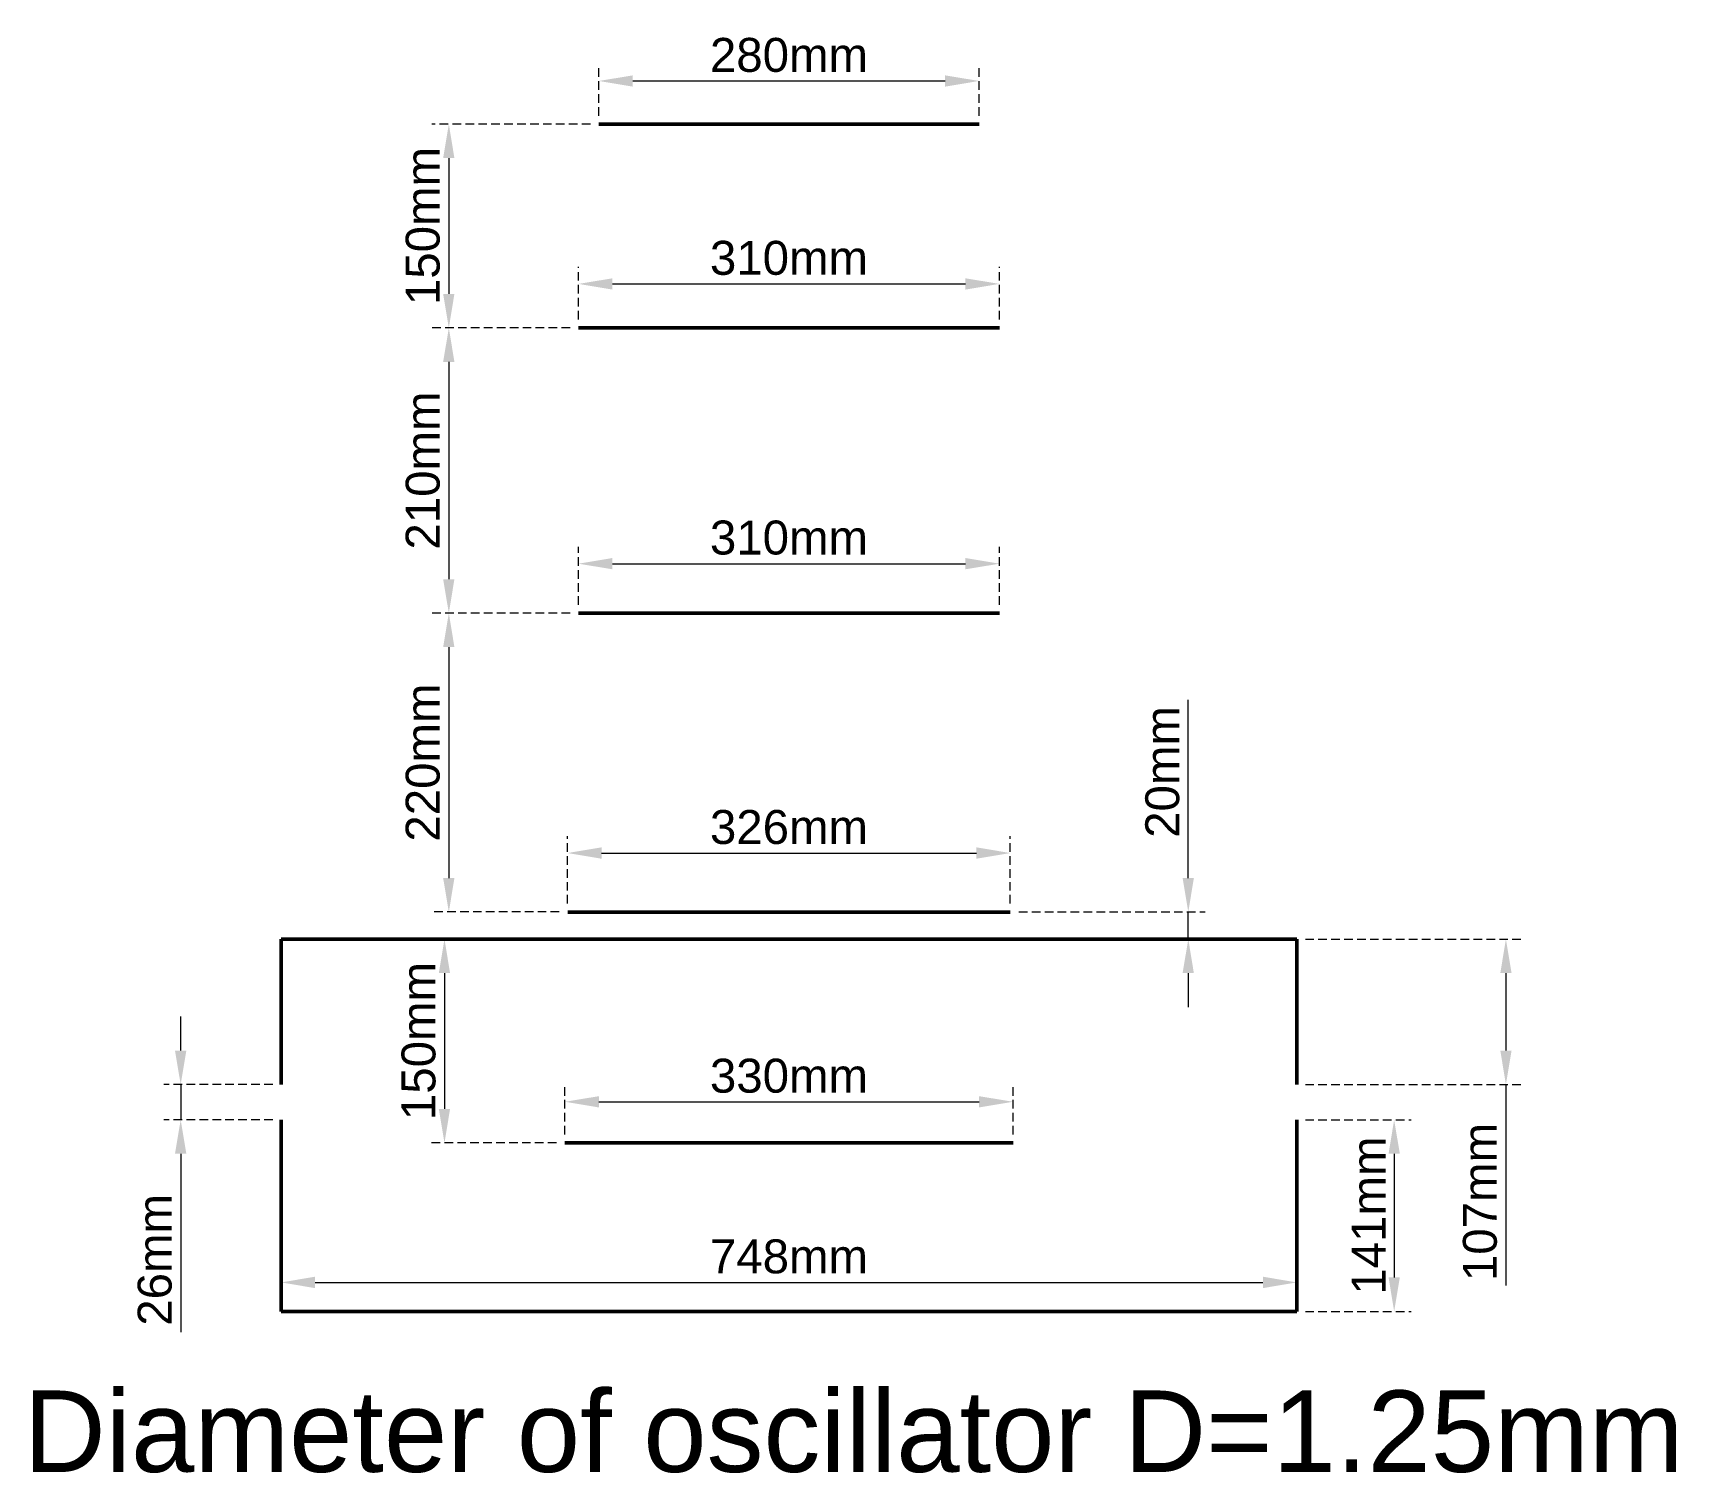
# Model space of a CAD drawing. Header units: millimetres. Extents: x 15239 to 16449, y 20444 to 21504.
import ezdxf

# ---------------------------------------------------------------- set-up
doc = ezdxf.new("R2010")
doc.units = ezdxf.units.MM
doc.linetypes.add('HIDDEN', pattern=[9.525, 6.35, -3.175])
doc.styles.get("Standard").update_dxf_attribs({"font": 'arial.ttf'})
doc.dimstyles.new('ISO-25', dxfattribs={"dimscale": 10, "dimtxt": 2.5, "dimasz": 2.5, "dimexe": 1.25, "dimexo": 0.625, "dimtad": 1, "dimtxsty": 'Standard', "dimcen": 2.5, "dimadec": 0, "dimazin": 0, "dimtfac": 1, "dimtmove": 0, "dimatfit": 3, "dimfxl": 1, "dimlwd": 5, "dimlwe": 5, "dimarcsym": 0})

# ---------------------------------------------------------------- blocks, each defined once
blk = doc.blocks.new('*D4')
at = {"color": 0, "linetype": 'HIDDEN', "lineweight": 5, "transparency": 16777216}
for p, q in [((16176.3, 20836.7), (16336.5, 20836.7)), ((16176.3, 20729.7), (16336.5, 20729.7))]:
    blk.add_line(p, q, dxfattribs=at)
at = {"color": 0, "lineweight": 5, "transparency": 16777216}
for p, q in [((16324, 20811.7), (16324, 20754.7)), ((16324, 20729.7), (16324, 20581.8))]:
    blk.add_line(p, q, dxfattribs=at)
at = {"color": 0, "transparency": 16777216}
for points in [[(16319.9, 20811.7), (16328.2, 20811.7), (16324, 20836.7)], [(16319.9, 20754.7), (16328.2, 20754.7), (16324, 20729.7)]]:
    blk.add_solid(points, dxfattribs=at)
at = {"layer": 'Defpoints', "color": 0, "transparency": 16777216}
for p in [(16170, 20836.7), (16170, 20729.7), (16324, 20729.7)]:
    blk.add_point(p, dxfattribs=at)
at = {"color": 0, "lineweight": 50, "transparency": 16777216, "insert": (16305, 20643.2), "char_height": 25, "attachment_point": 5, "rotation": 90}
blk.add_mtext('107mm', dxfattribs=at)
blk = doc.blocks.new('*D5')
at = {"color": 0, "linetype": 'HIDDEN', "lineweight": 5, "transparency": 16777216}
for p, q in [((15631, 20692.9), (15631, 20729.5)), ((15961, 20692.9), (15961, 20729.5))]:
    blk.add_line(p, q, dxfattribs=at)
at = {"color": 0, "lineweight": 5, "transparency": 16777216}
blk.add_line((15656, 20717), (15936, 20717), dxfattribs=at)
at = {"color": 0, "transparency": 16777216}
for points in [[(15656, 20721.1), (15656, 20712.8), (15631, 20717)], [(15936, 20721.1), (15936, 20712.8), (15961, 20717)]]:
    blk.add_solid(points, dxfattribs=at)
at = {"layer": 'Defpoints', "color": 0, "transparency": 16777216}
for p in [(15961, 20717), (15631, 20686.7), (15961, 20686.7)]:
    blk.add_point(p, dxfattribs=at)
at = {"color": 0, "lineweight": 50, "transparency": 16777216, "insert": (15796, 20736), "char_height": 25, "attachment_point": 5}
blk.add_mtext('330mm', dxfattribs=at)
blk = doc.blocks.new('*D6')
at = {"color": 0, "linetype": 'HIDDEN', "lineweight": 5, "transparency": 16777216}
for p, q in [((16176.3, 20703.7), (16254.2, 20703.7)), ((16176.3, 20562.7), (16254.2, 20562.7))]:
    blk.add_line(p, q, dxfattribs=at)
at = {"color": 0, "lineweight": 5, "transparency": 16777216}
blk.add_line((16241.7, 20678.7), (16241.7, 20587.7), dxfattribs=at)
at = {"color": 0, "transparency": 16777216}
for points in [[(16237.6, 20678.7), (16245.9, 20678.7), (16241.7, 20703.7)], [(16237.6, 20587.7), (16245.9, 20587.7), (16241.7, 20562.7)]]:
    blk.add_solid(points, dxfattribs=at)
at = {"layer": 'Defpoints', "color": 0, "transparency": 16777216}
for p in [(16170, 20703.7), (16170, 20562.7), (16241.7, 20562.7)]:
    blk.add_point(p, dxfattribs=at)
at = {"color": 0, "lineweight": 50, "transparency": 16777216, "insert": (16222.9, 20633.2), "char_height": 25, "attachment_point": 5, "rotation": 90}
blk.add_mtext('141mm', dxfattribs=at)
blk = doc.blocks.new('*D7')
at = {"color": 0, "lineweight": 5, "transparency": 16777216}
for p, q in [((15348, 20754.7), (15348, 20779.7)), ((15348, 20729.7), (15348, 20703.7)), ((15348, 20678.7), (15348, 20547.4))]:
    blk.add_line(p, q, dxfattribs=at)
at = {"color": 0, "linetype": 'HIDDEN', "lineweight": 5, "transparency": 16777216}
for p, q in [((15415.8, 20729.7), (15335.5, 20729.7)), ((15415.8, 20703.7), (15335.5, 20703.7))]:
    blk.add_line(p, q, dxfattribs=at)
at = {"color": 0, "transparency": 16777216}
for points in [[(15343.8, 20754.7), (15352.2, 20754.7), (15348, 20729.7)], [(15343.8, 20678.7), (15352.2, 20678.7), (15348, 20703.7)]]:
    blk.add_solid(points, dxfattribs=at)
at = {"layer": 'Defpoints', "color": 0, "transparency": 16777216}
for p in [(15422, 20729.7), (15348, 20703.7), (15422, 20703.7)]:
    blk.add_point(p, dxfattribs=at)
at = {"color": 0, "lineweight": 50, "transparency": 16777216, "insert": (15329, 20600.6), "char_height": 25, "attachment_point": 5, "rotation": 90}
blk.add_mtext('26mm', dxfattribs=at)
blk = doc.blocks.new('*D8')
at = {"color": 0, "linetype": 'HIDDEN', "lineweight": 5, "transparency": 16777216}
for p, q in [((15789.8, 20836.7), (15529.8, 20836.7)), ((15624.8, 20686.7), (15529.8, 20686.7))]:
    blk.add_line(p, q, dxfattribs=at)
at = {"color": 0, "lineweight": 5, "transparency": 16777216}
blk.add_line((15542.3, 20811.7), (15542.3, 20711.7), dxfattribs=at)
at = {"color": 0, "transparency": 16777216}
for points in [[(15538.1, 20811.7), (15546.4, 20811.7), (15542.3, 20836.7)], [(15538.1, 20711.7), (15546.4, 20711.7), (15542.3, 20686.7)]]:
    blk.add_solid(points, dxfattribs=at)
at = {"layer": 'Defpoints', "color": 0, "transparency": 16777216}
for p in [(15796, 20836.7), (15542.3, 20686.7), (15631, 20686.7)]:
    blk.add_point(p, dxfattribs=at)
at = {"color": 0, "lineweight": 50, "transparency": 16777216, "insert": (15523.3, 20761.7), "char_height": 25, "attachment_point": 5, "rotation": 90}
blk.add_mtext('150mm', dxfattribs=at)
blk = doc.blocks.new('*D9')
at = {"color": 0, "lineweight": 5, "transparency": 16777216}
for p, q in [((16090.1, 20881.7), (16090.1, 21012.9)), ((16090.1, 20836.7), (16090.1, 20856.7)), ((16090.1, 20811.7), (16090.1, 20786.7))]:
    blk.add_line(p, q, dxfattribs=at)
at = {"color": 0, "linetype": 'HIDDEN', "lineweight": 5, "transparency": 16777216}
for p, q in [((15965.3, 20856.7), (16102.6, 20856.7)), ((15802.3, 20836.7), (16102.6, 20836.7))]:
    blk.add_line(p, q, dxfattribs=at)
at = {"color": 0, "transparency": 16777216}
for points in [[(16085.9, 20881.7), (16094.2, 20881.7), (16090.1, 20856.7)], [(16085.9, 20811.7), (16094.2, 20811.7), (16090.1, 20836.7)]]:
    blk.add_solid(points, dxfattribs=at)
at = {"layer": 'Defpoints', "color": 0, "transparency": 16777216}
for p in [(15959, 20856.7), (16090.1, 20856.7), (15796, 20836.7)]:
    blk.add_point(p, dxfattribs=at)
at = {"color": 0, "lineweight": 50, "transparency": 16777216, "insert": (16071.1, 20959.8), "char_height": 25, "attachment_point": 5, "rotation": 90}
blk.add_mtext('20mm', dxfattribs=at)
blk = doc.blocks.new('*D10')
at = {"color": 0, "linetype": 'HIDDEN', "lineweight": 5, "transparency": 16777216}
for p, q in [((15633, 20862.9), (15633, 20912.6)), ((15959, 20862.9), (15959, 20912.6))]:
    blk.add_line(p, q, dxfattribs=at)
at = {"color": 0, "lineweight": 5, "transparency": 16777216}
blk.add_line((15658, 20900.1), (15934, 20900.1), dxfattribs=at)
at = {"color": 0, "transparency": 16777216}
for points in [[(15658, 20904.3), (15658, 20895.9), (15633, 20900.1)], [(15934, 20904.3), (15934, 20895.9), (15959, 20900.1)]]:
    blk.add_solid(points, dxfattribs=at)
at = {"layer": 'Defpoints', "color": 0, "transparency": 16777216}
for p in [(15959, 20900.1), (15633, 20856.7), (15959, 20856.7)]:
    blk.add_point(p, dxfattribs=at)
at = {"color": 0, "lineweight": 50, "transparency": 16777216, "insert": (15796, 20919.1), "char_height": 25, "attachment_point": 5}
blk.add_mtext('326mm', dxfattribs=at)
blk = doc.blocks.new('*D11')
at = {"color": 0, "linetype": 'HIDDEN', "lineweight": 5, "transparency": 16777216}
for p, q in [((15641, 21082.9), (15641, 21125.6)), ((15951, 21082.9), (15951, 21125.6))]:
    blk.add_line(p, q, dxfattribs=at)
at = {"color": 0, "lineweight": 5, "transparency": 16777216}
blk.add_line((15666, 21113.1), (15926, 21113.1), dxfattribs=at)
at = {"color": 0, "transparency": 16777216}
for points in [[(15666, 21117.3), (15666, 21109), (15641, 21113.1)], [(15926, 21117.3), (15926, 21109), (15951, 21113.1)]]:
    blk.add_solid(points, dxfattribs=at)
at = {"layer": 'Defpoints', "color": 0, "transparency": 16777216}
for p in [(15951, 21113.1), (15641, 21076.7), (15951, 21076.7)]:
    blk.add_point(p, dxfattribs=at)
at = {"color": 0, "lineweight": 50, "transparency": 16777216, "insert": (15796, 21132.2), "char_height": 25, "attachment_point": 5}
blk.add_mtext('310mm', dxfattribs=at)
blk = doc.blocks.new('*D12')
at = {"color": 0, "linetype": 'HIDDEN', "lineweight": 5, "transparency": 16777216}
for p, q in [((15641, 21292.9), (15641, 21331.6)), ((15951, 21292.9), (15951, 21331.6))]:
    blk.add_line(p, q, dxfattribs=at)
at = {"color": 0, "lineweight": 5, "transparency": 16777216}
blk.add_line((15666, 21319.1), (15926, 21319.1), dxfattribs=at)
at = {"color": 0, "transparency": 16777216}
for points in [[(15666, 21323.2), (15666, 21314.9), (15641, 21319.1)], [(15926, 21323.2), (15926, 21314.9), (15951, 21319.1)]]:
    blk.add_solid(points, dxfattribs=at)
at = {"layer": 'Defpoints', "color": 0, "transparency": 16777216}
for p in [(15951, 21319.1), (15641, 21286.7), (15951, 21286.7)]:
    blk.add_point(p, dxfattribs=at)
at = {"color": 0, "lineweight": 50, "transparency": 16777216, "insert": (15796, 21338.1), "char_height": 25, "attachment_point": 5}
blk.add_mtext('310mm', dxfattribs=at)
blk = doc.blocks.new('*D13')
at = {"color": 0, "linetype": 'HIDDEN', "lineweight": 5, "transparency": 16777216}
for p, q in [((15656, 21442.9), (15656, 21481)), ((15936, 21442.9), (15936, 21481))]:
    blk.add_line(p, q, dxfattribs=at)
at = {"color": 0, "lineweight": 5, "transparency": 16777216}
blk.add_line((15681, 21468.5), (15911, 21468.5), dxfattribs=at)
at = {"color": 0, "transparency": 16777216}
for points in [[(15681, 21472.6), (15681, 21464.3), (15656, 21468.5)], [(15911, 21472.6), (15911, 21464.3), (15936, 21468.5)]]:
    blk.add_solid(points, dxfattribs=at)
at = {"layer": 'Defpoints', "color": 0, "transparency": 16777216}
for p in [(15936, 21468.5), (15656, 21436.7), (15936, 21436.7)]:
    blk.add_point(p, dxfattribs=at)
at = {"color": 0, "lineweight": 50, "transparency": 16777216, "insert": (15796, 21487.5), "char_height": 25, "attachment_point": 5}
blk.add_mtext('280mm', dxfattribs=at)
blk = doc.blocks.new('*D14')
at = {"color": 0, "linetype": 'HIDDEN', "lineweight": 5, "transparency": 16777216}
for p, q in [((15634.8, 21076.7), (15533, 21076.7)), ((15626.8, 20856.7), (15533, 20856.7))]:
    blk.add_line(p, q, dxfattribs=at)
at = {"color": 0, "lineweight": 5, "transparency": 16777216}
blk.add_line((15545.5, 21051.7), (15545.5, 20881.7), dxfattribs=at)
at = {"color": 0, "transparency": 16777216}
for points in [[(15541.3, 21051.7), (15549.6, 21051.7), (15545.5, 21076.7)], [(15541.3, 20881.7), (15549.6, 20881.7), (15545.5, 20856.7)]]:
    blk.add_solid(points, dxfattribs=at)
at = {"layer": 'Defpoints', "color": 0, "transparency": 16777216}
for p in [(15641, 21076.7), (15545.5, 20856.7), (15633, 20856.7)]:
    blk.add_point(p, dxfattribs=at)
at = {"color": 0, "lineweight": 50, "transparency": 16777216, "insert": (15526.4, 20966.7), "char_height": 25, "attachment_point": 5, "rotation": 90}
blk.add_mtext('220mm', dxfattribs=at)
blk = doc.blocks.new('*D15')
at = {"color": 0, "linetype": 'HIDDEN', "lineweight": 5, "transparency": 16777216}
for p, q in [((15634.8, 21286.7), (15533, 21286.7)), ((15634.8, 21076.7), (15533, 21076.7))]:
    blk.add_line(p, q, dxfattribs=at)
at = {"color": 0, "lineweight": 5, "transparency": 16777216}
blk.add_line((15545.5, 21261.7), (15545.5, 21101.7), dxfattribs=at)
at = {"color": 0, "transparency": 16777216}
for points in [[(15541.3, 21261.7), (15549.6, 21261.7), (15545.5, 21286.7)], [(15541.3, 21101.7), (15549.6, 21101.7), (15545.5, 21076.7)]]:
    blk.add_solid(points, dxfattribs=at)
at = {"layer": 'Defpoints', "color": 0, "transparency": 16777216}
for p in [(15641, 21286.7), (15545.5, 21076.7), (15641, 21076.7)]:
    blk.add_point(p, dxfattribs=at)
at = {"color": 0, "lineweight": 50, "transparency": 16777216, "insert": (15526.4, 21181.7), "char_height": 25, "attachment_point": 5, "rotation": 90}
blk.add_mtext('210mm', dxfattribs=at)
blk = doc.blocks.new('*D16')
at = {"color": 0, "linetype": 'HIDDEN', "lineweight": 5, "transparency": 16777216}
for p, q in [((15649.8, 21436.7), (15533, 21436.7)), ((15634.8, 21286.7), (15533, 21286.7))]:
    blk.add_line(p, q, dxfattribs=at)
at = {"color": 0, "lineweight": 5, "transparency": 16777216}
blk.add_line((15545.5, 21411.7), (15545.5, 21311.7), dxfattribs=at)
at = {"color": 0, "transparency": 16777216}
for points in [[(15541.3, 21411.7), (15549.6, 21411.7), (15545.5, 21436.7)], [(15541.3, 21311.7), (15549.6, 21311.7), (15545.5, 21286.7)]]:
    blk.add_solid(points, dxfattribs=at)
at = {"layer": 'Defpoints', "color": 0, "transparency": 16777216}
for p in [(15656, 21436.7), (15545.5, 21286.7), (15641, 21286.7)]:
    blk.add_point(p, dxfattribs=at)
at = {"color": 0, "lineweight": 50, "transparency": 16777216, "insert": (15526.4, 21361.7), "char_height": 25, "attachment_point": 5, "rotation": 90}
blk.add_mtext('150mm', dxfattribs=at)
blk = doc.blocks.new('*D17')
at = {"color": 0, "linetype": 'HIDDEN', "lineweight": 5, "transparency": 16777216}
for p, q in [((15422, 20568.9), (15422, 20596.5)), ((16170, 20568.9), (16170, 20596.5))]:
    blk.add_line(p, q, dxfattribs=at)
at = {"color": 0, "lineweight": 5, "transparency": 16777216}
blk.add_line((15447, 20584), (16145, 20584), dxfattribs=at)
at = {"color": 0, "transparency": 16777216}
for points in [[(15447, 20588.2), (15447, 20579.8), (15422, 20584)], [(16145, 20588.2), (16145, 20579.8), (16170, 20584)]]:
    blk.add_solid(points, dxfattribs=at)
at = {"layer": 'Defpoints', "color": 0, "transparency": 16777216}
for p in [(16170, 20584), (15422, 20562.7), (16170, 20562.7)]:
    blk.add_point(p, dxfattribs=at)
at = {"color": 0, "transparency": 16777216, "insert": (15796, 20603), "char_height": 25, "attachment_point": 5}
blk.add_mtext('748mm', dxfattribs=at)

msp = doc.modelspace()

# ---------------------------------------------------------------- linework, layer by layer
at = {"lineweight": 50}
for p, q in [((15796.027, 21436.681), (15656.027, 21436.681)), ((15796.027, 21436.681), (15936.027, 21436.681)), ((15796.027, 21286.681), (15641.027, 21286.681)), ((15796.027, 21286.681), (15951.027, 21286.681)), ((15796.027, 21076.681), (15641.027, 21076.681)), ((15796.027, 21076.681), (15951.027, 21076.681)), ((15796.027, 20856.681), (15633.027, 20856.681)), ((15796.027, 20856.681), (15959.027, 20856.681)), ((15422.027, 20729.681), (15422.027, 20836.681)), ((15422.027, 20836.681), (16170.027, 20836.681)), ((16170.027, 20836.681), (16170.027, 20729.681)), ((15422.027, 20703.681), (15422.027, 20562.681)), ((16170.027, 20562.681), (16170.027, 20703.681)), ((15796.027, 20686.681), (15631.027, 20686.681)), ((15796.027, 20686.681), (15961.027, 20686.681)), ((15422.027, 20562.681), (16170.027, 20562.681))]:
    msp.add_line(p, q, dxfattribs=at)

# ---------------------------------------------------------------- texts
at = {"insert": (15232.263, 20504.455), "char_height": 60, "attachment_point": 1}
msp.add_mtext_dynamic_manual_height_columns('Diameter of oscillator D=1.25mm', width=1306.05938, gutter_width=12.5, heights=[0], dxfattribs=at)

# ---------------------------------------------------------------- dimensions: what is measured, and where the dimension line sits
at = {"lineweight": 50}
for base, p1, p2, picture, middle in [((15936.027, 21468.469), (15656.027, 21436.681), (15936.027, 21436.681), '*D13', (15796.027, 21487.484)), ((15951.027, 21319.063), (15641.027, 21286.681), (15951.027, 21286.681), '*D12', (15796.027, 21338.086)), ((15951.027, 21113.13), (15641.027, 21076.681), (15951.027, 21076.681), '*D11', (15796.027, 21132.153)), ((15959.027, 20900.097), (15633.027, 20856.681), (15959.027, 20856.681), '*D10', (15796.027, 20919.12)), ((15961.027, 20716.959), (15631.027, 20686.681), (15961.027, 20686.681), '*D5', (15796.027, 20735.981))]:
    dim = msp.add_linear_dim(base=base, p1=p1, p2=p2, dimstyle='ISO-25', override={"dimpost": 'mm'}, dxfattribs=at)
    dim.commit()
    dim.dimension.update_dxf_attribs({"geometry": picture, "text_midpoint": middle})
for base, p1, p2, picture, middle in [((15545.461, 21286.681), (15656.027, 21436.681), (15641.027, 21286.681), '*D16', (15526.446, 21361.681)), ((15545.461, 21076.681), (15641.027, 21286.681), (15641.027, 21076.681), '*D15', (15526.446, 21181.681)), ((15545.461, 20856.681), (15641.027, 21076.681), (15633.027, 20856.681), '*D14', (15526.446, 20966.681)), ((16090.083, 20856.681), (15796.027, 20836.681), (15959.027, 20856.681), '*D9', (16071.068, 20959.81)), ((15542.267, 20686.681), (15796.027, 20836.681), (15631.027, 20686.681), '*D8', (15523.253, 20761.681)), ((16324.025, 20729.681), (16170.027, 20836.681), (16170.027, 20729.681), '*D4', (16305.01, 20643.229)), ((15347.987, 20703.681), (15422.027, 20729.681), (15422.027, 20703.681), '*D7', (15328.973, 20600.551)), ((16241.738, 20562.681), (16170.027, 20703.681), (16170.027, 20562.681), '*D6', (16222.936, 20633.181))]:
    dim = msp.add_linear_dim(base=base, p1=p1, p2=p2, angle=90, dimstyle='ISO-25', override={"dimpost": 'mm'}, dxfattribs=at)
    dim.commit()
    dim.dimension.update_dxf_attribs({"geometry": picture, "text_midpoint": middle})
dim = msp.add_linear_dim(base=(16170.027, 20583.991), p1=(15422.027, 20562.681), p2=(16170.027, 20562.681), dimstyle='ISO-25', override={"dimpost": 'mm'})
dim.commit()
dim.dimension.update_dxf_attribs({"geometry": '*D17', "text_midpoint": (15796.027, 20583.991), "dimtype": 160})

doc.saveas('drawing.dxf')
